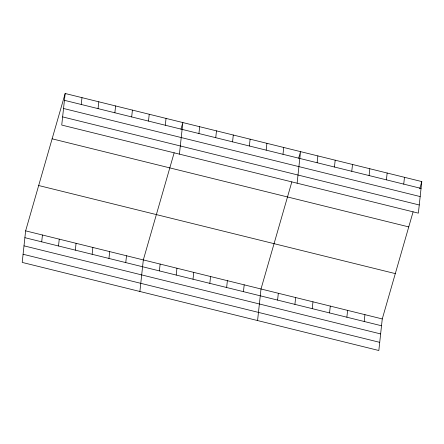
<?xml version="1.0" encoding="UTF-8"?>
<svg xmlns="http://www.w3.org/2000/svg" width="444" height="444" viewBox="0 0 444 444"><rect width="100%" height="100%" fill="white"/><g stroke="black" fill="none" stroke-linecap="round" stroke-linejoin="round"><path stroke-width="0.67" d="M65.168 93.495L61.738 125.064L418.37 213.148L421.8 181.579L65.168 93.495L25.63 230.852L22.2 262.421L378.832 350.505L382.262 318.936L413.103 211.794M41.703 241.83L42.441 235.009M58.514 245.982L59.252 239.161M81.241 104.473L81.985 97.647M75.325 250.139L76.068 243.312M98.052 108.625L98.796 101.804M92.136 254.29L92.879 247.463M114.868 112.776L115.607 105.955M108.952 258.441L109.69 251.615M131.679 116.933L132.417 110.106M125.763 262.593L126.507 255.766M148.49 121.084L149.234 114.258M139.888 291.492L143.318 259.923L174.159 152.78M165.301 125.236L166.045 118.409M159.39 270.896L160.129 264.075M179.426 154.129L182.856 122.561L180.969 129.132M176.201 275.052L176.945 268.226M198.929 133.539L199.672 126.718M193.012 279.204L193.756 272.377M215.74 137.696L216.483 130.869M209.829 283.355L210.567 276.529M232.556 141.847L233.294 135.02M226.64 287.507L227.378 280.68M249.367 145.998L250.111 139.172M243.451 291.658L244.194 284.837M266.178 150.15L266.922 143.323M257.576 320.557L261.005 288.989L291.847 181.851M282.989 154.301L283.733 147.48M277.589 300.089L278.327 293.268M297.114 183.2L300.544 151.632L298.657 158.197M294.91 304.368L295.649 297.547M317.127 162.732L317.865 155.911M312.232 308.647L312.97 301.82M334.449 167.011L335.192 160.184M329.553 312.926L330.292 306.099M351.77 171.29L352.514 164.463M346.875 317.205L347.613 310.378M369.092 175.569L369.835 168.742M364.197 321.484L364.94 314.657M386.413 179.848L387.157 173.021M403.735 184.127L404.478 177.3M419.719 188.805L421.8 181.579M64.43 100.322L421.056 188.4M63.542 108.486L420.174 196.57M62.626 116.9L419.258 204.978M52.12 138.822L408.752 226.906M38.678 185.525L395.31 273.609M25.63 230.852L382.262 318.936M24.886 237.679L381.518 325.763M23.998 245.843L380.63 333.927M23.088 254.257L379.72 342.341"/></g></svg>
